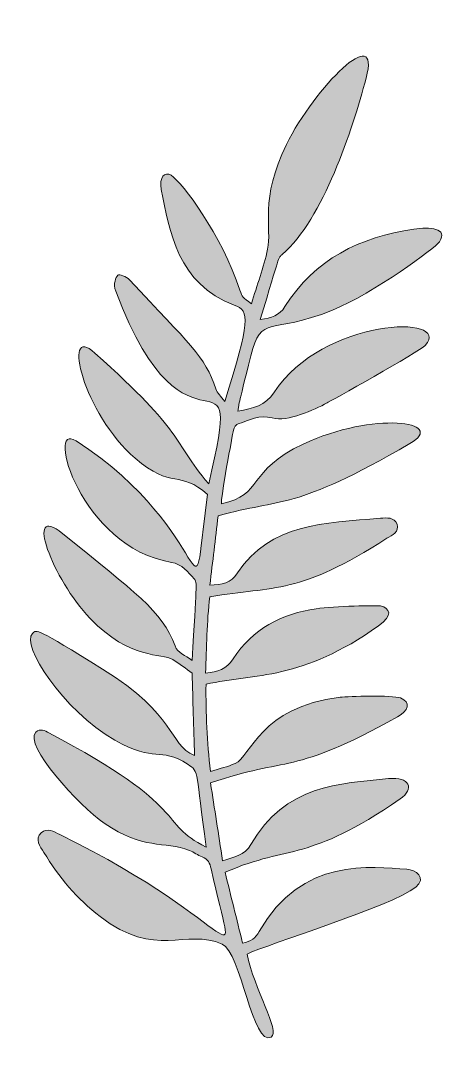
# Model space of a CAD drawing. Header units: millimetres. Extents: x 144 to 2414, y 783 to 2729.
# Drawn here: x 305.5 to 380.9, y 1816.2 to 1994.9 of the extents above; entities that cross this region are included whole.
import ezdxf

# ---------------------------------------------------------------- set-up
doc = ezdxf.new("R2010")
doc.units = ezdxf.units.MM
doc.header["$MEASUREMENT"] = 0
doc.layers.add('Слой 1', color=7, linetype='Continuous', lineweight=0)

msp = doc.modelspace()

# ---------------------------------------------------------------- hatches: boundary and pattern name
at = {"layer": 'Слой 1', "true_color": 0x000000, "transparency": 33554687}
h = msp.add_hatch(color=18, dxfattribs=at)
h.dxf.hatch_style = 2
edge = h.paths.add_edge_path()
edge.add_spline(control_points=[(335.81, 1867), (335.66, 1871.93), (335.52, 1876.6), (335.38, 1881.37), (334.3, 1882.13), (333.18, 1882.94), (332.01, 1883.7), (330.14, 1884.92), (324.67, 1883.49), (317.6, 1890.89), (311.16, 1897.62), (305.96, 1911.22), (312.85, 1905.61), (325.49, 1895.34), (330.12, 1892.24), (332.42, 1886.08), (332.89, 1884.84), (334.16, 1884.47), (335.4, 1883.55), (336.13, 1896.58), (336.3, 1897.17), (335.77, 1897.74), (334.67, 1898.93), (333.65, 1900.31), (331.77, 1900.62), (316.01, 1903.21), (309.75, 1925.29), (315.17, 1921.76), (339.97, 1905.72), (334.73, 1886.98), (338.07, 1912.43), (333.22, 1916.79), (331.87, 1913.18), (325.45, 1918.73), (316.6, 1926.35), (312.48, 1942.38), (318.46, 1937.04), (334.44, 1922.74), (331.61, 1922.23), (338.27, 1914.26), (344.74, 1941.97), (334.85, 1914.08), (322.08, 1947.82), (321.6, 1949.09), (322.11, 1950.25), (322.45, 1950.58), (322.66, 1950.78), (323.94, 1950.37), (324.49, 1949.78), (334.79, 1938.71), (337.64, 1936.49), (339.54, 1930.78), (339.76, 1930.08), (340.37, 1929.53), (341.07, 1928.59), (345.47, 1942.79), (345.51, 1944.32), (342.7, 1945.38), (332.89, 1949.07), (331.44, 1958.18), (330.02, 1965.48), (329.59, 1967.68), (330.67, 1968.64), (331.71, 1967.97), (333.71, 1966.68), (340.52, 1957.57), (343.7, 1947.97), (344.11, 1946.72), (344.15, 1946.72), (345.7, 1945.62), (346.68, 1948.82), (347.86, 1951.9), (348.53, 1955.1), (349.29, 1958.61), (347.12, 1963.87), (351.79, 1973.29), (356.79, 1983.34), (368.35, 1994.88), (365.68, 1984.83), (363.25, 1975.76), (358.22, 1960.42), (351.08, 1954.18), (350.35, 1953.55), (350.67, 1954.25), (347.25, 1942.89), (349.22, 1943.05), (350.57, 1943.58), (351.53, 1945.11), (356.75, 1953.35), (364.6, 1957.24), (373.96, 1958.59), (376.77, 1959), (379.99, 1958.77), (378.46, 1956.41), (377.77, 1955.35), (367.07, 1947.46), (359.81, 1944.5), (348.96, 1940.09), (347.45, 1943.91), (345.59, 1936.55), (343.23, 1927.11), (343.58, 1928.27), (343.37, 1926.92), (345.98, 1927.43), (348.1, 1927.82), (349.71, 1930.27), (358.11, 1943.09), (380.89, 1943.85), (375.98, 1938.36), (375.04, 1937.32), (358.93, 1928.39), (358.89, 1928.37), (356.69, 1927.15), (351.94, 1925.01), (349.35, 1925.74), (347.12, 1926.39), (345.33, 1925.33), (343.43, 1924.74), (343.07, 1924.62), (342.66, 1924.05), (342.58, 1923.62), (342.43, 1922.82), (340.27, 1911.57), (340.5, 1910.83), (347.84, 1912.34), (344.84, 1916.56), (354.73, 1921.21), (366.84, 1926.9), (380.03, 1925.19), (373.28, 1921.27), (352.83, 1909.43), (351.2, 1911.87), (339.91, 1908.71), (339.44, 1904.68), (338.97, 1900.76), (338.48, 1896.66), (340.58, 1896.72), (342.11, 1896.97), (343.31, 1898.8), (348.98, 1907.43), (358.36, 1907.45), (368.19, 1908.29), (369.23, 1908.37), (370.61, 1908.53), (371.06, 1907.25), (371.53, 1905.88), (370.21, 1905.37), (369.31, 1904.8), (353.93, 1894.97), (349.96, 1896.54), (338.46, 1894.64), (337.93, 1890.2), (337.91, 1885.86), (337.74, 1881.35), (339.87, 1881.59), (341.37, 1882.02), (342.54, 1883.84), (345.88, 1889.04), (351, 1891.69), (356.97, 1892.56), (360.21, 1893.03), (367.62, 1893.14), (368.17, 1893.03), (369.82, 1892.67), (370.47, 1891.42), (367.82, 1889.55), (354.49, 1880.09), (346.39, 1881.25), (337.81, 1879.43), (337.74, 1874.36), (338.01, 1869.44), (338.56, 1864.24), (340.15, 1864.73), (341.58, 1865.06), (342.88, 1865.63), (345.68, 1866.83), (347.1, 1875.48), (361.15, 1877.15), (362.68, 1877.33), (370.21, 1877.54), (371.65, 1877.03), (373.57, 1876.33), (373, 1874.74), (371.14, 1873.72), (352.51, 1863.43), (352.28, 1866.91), (338.6, 1862.26), (339.29, 1857.76), (339.97, 1853.35), (340.68, 1848.71), (342.68, 1849.36), (344.58, 1849.66), (345.62, 1851.52), (351.43, 1861.94), (361.15, 1862.14), (369.59, 1863), (373.31, 1863.39), (374.12, 1861.18), (371.61, 1859.47), (355.22, 1848.24), (352.85, 1851.7), (341.11, 1846.71), (342.15, 1842.57), (343.15, 1838.53), (344.17, 1834.39), (345.62, 1834.66), (346.45, 1835.23), (347.08, 1836.37), (354.36, 1849.5), (366.74, 1847.56), (372.78, 1847.24), (374.3, 1847.16), (376.3, 1845.71), (374.32, 1844.12), (370.12, 1840.75), (348.27, 1834.13), (344.98, 1832.47), (346.08, 1826.46), (350.88, 1819), (349.14, 1818.02), (345.96, 1816.22), (343.86, 1832.8), (340.62, 1834.21), (334.24, 1836.98), (329.06, 1831.56), (319.37, 1838.98), (315.36, 1842.06), (312.15, 1845.87), (309.57, 1850.17), (308.95, 1851.19), (307.93, 1852.44), (309.1, 1853.56), (310.1, 1854.54), (311.32, 1853.76), (312.36, 1853.25), (345.19, 1837.2), (343.15, 1826.56), (338.7, 1847.28), (338.48, 1848.3), (338.15, 1849.01), (337.11, 1849.4), (336.36, 1849.66), (335.71, 1850.21), (334.95, 1850.5), (330.38, 1852.19), (326.9, 1850.54), (320.09, 1855.23), (315.68, 1858.27), (305.92, 1868.93), (308.2, 1871.07), (308.95, 1871.79), (309.75, 1871.32), (310.44, 1870.95), (335.5, 1857.82), (329.2, 1855.31), (337.83, 1851.09), (336.01, 1864.22), (336.66, 1864.22), (334.67, 1865.47), (329.49, 1868.73), (329.16, 1865.57), (321.92, 1869.71), (312.89, 1874.87), (305.51, 1886.33), (307.57, 1888.24), (308.36, 1888.98), (308.1, 1889.28), (319.78, 1882.06), (332.91, 1873.95), (331.08, 1869.08), (335.81, 1867)], knot_values=[0, 0, 0, 0, 1, 1, 1, 2, 2, 2, 3, 3, 3, 4, 4, 4, 5, 5, 5, 6, 6, 6, 7, 7, 7, 8, 8, 8, 9, 9, 9, 10, 10, 10, 11, 11, 11, 12, 12, 12, 13, 13, 13, 14, 14, 14, 15, 15, 15, 16, 16, 16, 17, 17, 17, 18, 18, 18, 19, 19, 19, 20, 20, 20, 21, 21, 21, 22, 22, 22, 23, 23, 23, 24, 24, 24, 25, 25, 25, 26, 26, 26, 27, 27, 27, 28, 28, 28, 29, 29, 29, 30, 30, 30, 31, 31, 31, 32, 32, 32, 33, 33, 33, 34, 34, 34, 35, 35, 35, 36, 36, 36, 37, 37, 37, 38, 38, 38, 39, 39, 39, 40, 40, 40, 41, 41, 41, 42, 42, 42, 43, 43, 43, 44, 44, 44, 45, 45, 45, 46, 46, 46, 47, 47, 47, 48, 48, 48, 49, 49, 49, 50, 50, 50, 51, 51, 51, 52, 52, 52, 53, 53, 53, 54, 54, 54, 55, 55, 55, 56, 56, 56, 57, 57, 57, 58, 58, 58, 59, 59, 59, 60, 60, 60, 61, 61, 61, 62, 62, 62, 63, 63, 63, 64, 64, 64, 65, 65, 65, 66, 66, 66, 67, 67, 67, 68, 68, 68, 69, 69, 69, 70, 70, 70, 71, 71, 71, 72, 72, 72, 73, 73, 73, 74, 74, 74, 75, 75, 75, 76, 76, 76, 77, 77, 77, 78, 78, 78, 79, 79, 79, 80, 80, 80, 81, 81, 81, 82, 82, 82, 83, 83, 83, 84, 84, 84, 85, 85, 85, 86, 86, 86, 87, 87, 87, 88, 88, 88, 89, 89, 89, 90, 90, 90, 90], degree=3, periodic=0)

# ---------------------------------------------------------------- linework, layer by layer
at = {"layer": 'Слой 1'}
msp.add_open_spline([(335.81, 1867), (335.66, 1871.93), (335.52, 1876.6), (335.38, 1881.37), (334.3, 1882.13), (333.18, 1882.94), (332.01, 1883.7), (330.14, 1884.92), (324.67, 1883.49), (317.6, 1890.89), (311.16, 1897.62), (305.96, 1911.22), (312.85, 1905.61), (325.49, 1895.34), (330.12, 1892.24), (332.42, 1886.08), (332.89, 1884.84), (334.16, 1884.47), (335.4, 1883.55), (336.13, 1896.58), (336.3, 1897.17), (335.77, 1897.74), (334.67, 1898.93), (333.65, 1900.31), (331.77, 1900.62), (316.01, 1903.21), (309.75, 1925.29), (315.17, 1921.76), (339.97, 1905.72), (334.73, 1886.98), (338.07, 1912.43), (333.22, 1916.79), (331.87, 1913.18), (325.45, 1918.73), (316.6, 1926.35), (312.48, 1942.38), (318.46, 1937.04), (334.44, 1922.74), (331.61, 1922.23), (338.27, 1914.26), (344.74, 1941.97), (334.85, 1914.08), (322.08, 1947.82), (321.6, 1949.09), (322.11, 1950.25), (322.45, 1950.58), (322.66, 1950.78), (323.94, 1950.37), (324.49, 1949.78), (334.79, 1938.71), (337.64, 1936.49), (339.54, 1930.78), (339.76, 1930.08), (340.37, 1929.53), (341.07, 1928.59), (345.47, 1942.79), (345.51, 1944.32), (342.7, 1945.38), (332.89, 1949.07), (331.44, 1958.18), (330.02, 1965.48), (329.59, 1967.68), (330.67, 1968.64), (331.71, 1967.97), (333.71, 1966.68), (340.52, 1957.57), (343.7, 1947.97), (344.11, 1946.72), (344.15, 1946.72), (345.7, 1945.62), (346.68, 1948.82), (347.86, 1951.9), (348.53, 1955.1), (349.29, 1958.61), (347.12, 1963.87), (351.79, 1973.29), (356.79, 1983.34), (368.35, 1994.88), (365.68, 1984.83), (363.25, 1975.76), (358.22, 1960.42), (351.08, 1954.18), (350.35, 1953.55), (350.67, 1954.25), (347.25, 1942.89), (349.22, 1943.05), (350.57, 1943.58), (351.53, 1945.11), (356.75, 1953.35), (364.6, 1957.24), (373.96, 1958.59), (376.77, 1959), (379.99, 1958.77), (378.46, 1956.41), (377.77, 1955.35), (367.07, 1947.46), (359.81, 1944.5), (348.96, 1940.09), (347.45, 1943.91), (345.59, 1936.55), (343.23, 1927.11), (343.58, 1928.27), (343.37, 1926.92), (345.98, 1927.43), (348.1, 1927.82), (349.71, 1930.27), (358.11, 1943.09), (380.89, 1943.85), (375.98, 1938.36), (375.04, 1937.32), (358.93, 1928.39), (358.89, 1928.37), (356.69, 1927.15), (351.94, 1925.01), (349.35, 1925.74), (347.12, 1926.39), (345.33, 1925.33), (343.43, 1924.74), (343.07, 1924.62), (342.66, 1924.05), (342.58, 1923.62), (342.43, 1922.82), (340.27, 1911.57), (340.5, 1910.83), (347.84, 1912.34), (344.84, 1916.56), (354.73, 1921.21), (366.84, 1926.9), (380.03, 1925.19), (373.28, 1921.27), (352.83, 1909.43), (351.2, 1911.87), (339.91, 1908.71), (339.44, 1904.68), (338.97, 1900.76), (338.48, 1896.66), (340.58, 1896.72), (342.11, 1896.97), (343.31, 1898.8), (348.98, 1907.43), (358.36, 1907.45), (368.19, 1908.29), (369.23, 1908.37), (370.61, 1908.53), (371.06, 1907.25), (371.53, 1905.88), (370.21, 1905.37), (369.31, 1904.8), (353.93, 1894.97), (349.96, 1896.54), (338.46, 1894.64), (337.93, 1890.2), (337.91, 1885.86), (337.74, 1881.35), (339.87, 1881.59), (341.37, 1882.02), (342.54, 1883.84), (345.88, 1889.04), (351, 1891.69), (356.97, 1892.56), (360.21, 1893.03), (367.62, 1893.14), (368.17, 1893.03), (369.82, 1892.67), (370.47, 1891.42), (367.82, 1889.55), (354.49, 1880.09), (346.39, 1881.25), (337.81, 1879.43), (337.74, 1874.36), (338.01, 1869.44), (338.56, 1864.24), (340.15, 1864.73), (341.58, 1865.06), (342.88, 1865.63), (345.68, 1866.83), (347.1, 1875.48), (361.15, 1877.15), (362.68, 1877.33), (370.21, 1877.54), (371.65, 1877.03), (373.57, 1876.33), (373, 1874.74), (371.14, 1873.72), (352.51, 1863.43), (352.28, 1866.91), (338.6, 1862.26), (339.29, 1857.76), (339.97, 1853.35), (340.68, 1848.71), (342.68, 1849.36), (344.58, 1849.66), (345.62, 1851.52), (351.43, 1861.94), (361.15, 1862.14), (369.59, 1863), (373.31, 1863.39), (374.12, 1861.18), (371.61, 1859.47), (355.22, 1848.24), (352.85, 1851.7), (341.11, 1846.71), (342.15, 1842.57), (343.15, 1838.53), (344.17, 1834.39), (345.62, 1834.66), (346.45, 1835.23), (347.08, 1836.37), (354.36, 1849.5), (366.74, 1847.56), (372.78, 1847.24), (374.3, 1847.16), (376.3, 1845.71), (374.32, 1844.12), (370.12, 1840.75), (348.27, 1834.13), (344.98, 1832.47), (346.08, 1826.46), (350.88, 1819), (349.14, 1818.02), (345.96, 1816.22), (343.86, 1832.8), (340.62, 1834.21), (334.24, 1836.98), (329.06, 1831.56), (319.37, 1838.98), (315.36, 1842.06), (312.15, 1845.87), (309.57, 1850.17), (308.95, 1851.19), (307.93, 1852.44), (309.1, 1853.56), (310.1, 1854.54), (311.32, 1853.76), (312.36, 1853.25), (345.19, 1837.2), (343.15, 1826.56), (338.7, 1847.28), (338.48, 1848.3), (338.15, 1849.01), (337.11, 1849.4), (336.36, 1849.66), (335.71, 1850.21), (334.95, 1850.5), (330.38, 1852.19), (326.9, 1850.54), (320.09, 1855.23), (315.68, 1858.27), (305.92, 1868.93), (308.2, 1871.07), (308.95, 1871.79), (309.75, 1871.32), (310.44, 1870.95), (335.5, 1857.82), (329.2, 1855.31), (337.83, 1851.09), (336.01, 1864.22), (336.66, 1864.22), (334.67, 1865.47), (329.49, 1868.73), (329.16, 1865.57), (321.92, 1869.71), (312.89, 1874.87), (305.51, 1886.33), (307.57, 1888.24), (308.36, 1888.98), (308.1, 1889.28), (319.78, 1882.06), (332.91, 1873.95), (331.08, 1869.08), (335.81, 1867)], degree=3, knots=[0, 0, 0, 0, 1, 1, 1, 2, 2, 2, 3, 3, 3, 4, 4, 4, 5, 5, 5, 6, 6, 6, 7, 7, 7, 8, 8, 8, 9, 9, 9, 10, 10, 10, 11, 11, 11, 12, 12, 12, 13, 13, 13, 14, 14, 14, 15, 15, 15, 16, 16, 16, 17, 17, 17, 18, 18, 18, 19, 19, 19, 20, 20, 20, 21, 21, 21, 22, 22, 22, 23, 23, 23, 24, 24, 24, 25, 25, 25, 26, 26, 26, 27, 27, 27, 28, 28, 28, 29, 29, 29, 30, 30, 30, 31, 31, 31, 32, 32, 32, 33, 33, 33, 34, 34, 34, 35, 35, 35, 36, 36, 36, 37, 37, 37, 38, 38, 38, 39, 39, 39, 40, 40, 40, 41, 41, 41, 42, 42, 42, 43, 43, 43, 44, 44, 44, 45, 45, 45, 46, 46, 46, 47, 47, 47, 48, 48, 48, 49, 49, 49, 50, 50, 50, 51, 51, 51, 52, 52, 52, 53, 53, 53, 54, 54, 54, 55, 55, 55, 56, 56, 56, 57, 57, 57, 58, 58, 58, 59, 59, 59, 60, 60, 60, 61, 61, 61, 62, 62, 62, 63, 63, 63, 64, 64, 64, 65, 65, 65, 66, 66, 66, 67, 67, 67, 68, 68, 68, 69, 69, 69, 70, 70, 70, 71, 71, 71, 72, 72, 72, 73, 73, 73, 74, 74, 74, 75, 75, 75, 76, 76, 76, 77, 77, 77, 78, 78, 78, 79, 79, 79, 80, 80, 80, 81, 81, 81, 82, 82, 82, 83, 83, 83, 84, 84, 84, 85, 85, 85, 86, 86, 86, 87, 87, 87, 88, 88, 88, 89, 89, 89, 90, 90, 90, 90], dxfattribs=at)

doc.saveas('drawing.dxf')
